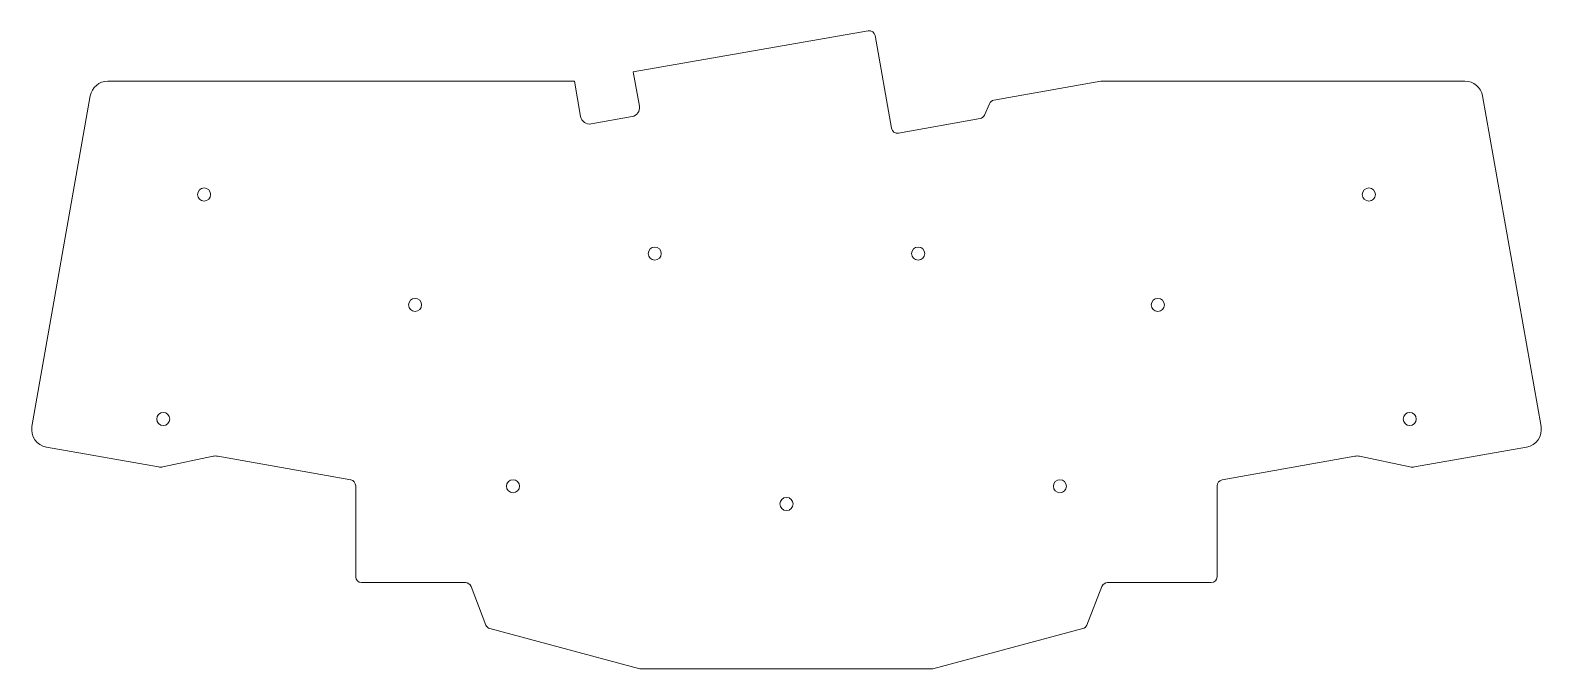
# Model space of a CAD drawing. Header units: millimetres. Extents: x 5 to 259, y -112 to -5.
import ezdxf

# ---------------------------------------------------------------- set-up
doc = ezdxf.new("R2010")
doc.units = ezdxf.units.MM
doc.header["$MEASUREMENT"] = 0
doc.layers.add('cut', color=7, linetype='Continuous', lineweight=0)

msp = doc.modelspace()

# ---------------------------------------------------------------- linework, layer by layer
at = {"layer": 'cut', "color": 250, "lineweight": 9, "true_color": 0x231815}
for points, knots in [([(7.41, -75.02), (7.41, -75.02), (26.2, -78.33), (26.2, -78.33), (26.45, -78.38), (26.71, -78.37), (26.96, -78.32), (26.96, -78.32), (35.37, -76.54), (35.37, -76.54), (35.63, -76.48), (35.89, -76.48), (36.14, -76.52), (36.14, -76.52), (58.47, -80.51), (58.47, -80.51), (58.95, -80.59), (59.3, -81.01), (59.3, -81.49), (59.3, -81.49), (59.3, -96.75), (59.3, -96.75), (59.3, -97.31), (59.74, -97.75), (60.3, -97.75), (60.3, -97.75), (77.72, -97.75), (77.72, -97.75), (78.13, -97.75), (78.5, -98.01), (78.65, -98.39), (78.65, -98.39), (81.16, -104.87), (81.16, -104.87), (81.27, -105.16), (81.52, -105.39), (81.83, -105.47), (81.83, -105.47), (106.97, -112.2), (106.97, -112.2), (106.97, -112.2), (156.16, -112.2), (156.16, -112.2), (156.16, -112.2), (181.34, -105.47), (181.34, -105.47), (181.65, -105.39), (181.9, -105.16), (182.02, -104.87), (182.02, -104.87), (184.53, -98.39), (184.53, -98.39), (184.68, -98.01), (185.05, -97.75), (185.46, -97.75), (185.46, -97.75), (202.86, -97.75), (202.86, -97.75), (203.42, -97.75), (203.86, -97.31), (203.86, -96.75), (203.86, -96.75), (203.86, -81.5), (203.86, -81.5), (203.86, -81.02), (204.21, -80.6), (204.69, -80.52), (204.69, -80.52), (226.99, -76.53), (226.99, -76.53), (227.25, -76.48), (227.51, -76.48), (227.76, -76.54), (227.76, -76.54), (236.22, -78.32), (236.22, -78.32), (236.47, -78.37), (236.73, -78.38), (236.98, -78.33), (236.98, -78.33), (255.79, -75.02), (255.79, -75.02), (257.42, -74.74), (258.51, -73.18), (258.22, -71.55), (258.22, -71.55), (248.41, -16.08), (248.41, -16.08), (248.16, -14.64), (246.91, -13.6), (245.46, -13.6), (245.46, -13.6), (184.35, -13.6), (184.35, -13.6), (184.35, -13.6), (166.39, -16.78), (166.39, -16.78), (166.06, -16.84), (165.78, -17.06), (165.65, -17.37), (165.65, -17.37), (164.82, -19.28), (164.82, -19.28), (164.69, -19.58), (164.41, -19.8), (164.08, -19.86), (164.08, -19.86), (150.38, -22.31), (150.38, -22.31), (149.83, -22.4), (149.31, -22.04), (149.22, -21.49), (149.22, -21.49), (146.48, -5.95), (146.48, -5.95), (146.38, -5.41), (145.86, -5.05), (145.32, -5.14), (145.32, -5.14), (105.89, -12.04), (105.89, -12.04), (105.89, -12.04), (106.9, -17.8), (106.9, -17.8), (107.05, -18.62), (106.5, -19.4), (105.69, -19.54), (105.69, -19.54), (98.79, -20.76), (98.79, -20.76), (97.98, -20.9), (97.2, -20.36), (97.05, -19.54), (97.05, -19.54), (96.01, -13.6), (96.01, -13.6), (96.01, -13.6), (17.71, -13.6), (17.71, -13.6), (16.25, -13.6), (15.01, -14.65), (14.75, -16.08), (14.75, -16.08), (4.97, -71.55), (4.97, -71.55), (4.68, -73.18), (5.77, -74.74), (7.41, -75.02)], [0, 0, 0, 0, 1, 1, 1, 2, 2, 2, 3, 3, 3, 4, 4, 4, 5, 5, 5, 6, 6, 6, 7, 7, 7, 8, 8, 8, 9, 9, 9, 10, 10, 10, 11, 11, 11, 12, 12, 12, 13, 13, 13, 14, 14, 14, 15, 15, 15, 16, 16, 16, 17, 17, 17, 18, 18, 18, 19, 19, 19, 20, 20, 20, 21, 21, 21, 22, 22, 22, 23, 23, 23, 24, 24, 24, 25, 25, 25, 26, 26, 26, 27, 27, 27, 28, 28, 28, 29, 29, 29, 30, 30, 30, 31, 31, 31, 32, 32, 32, 33, 33, 33, 34, 34, 34, 35, 35, 35, 36, 36, 36, 37, 37, 37, 38, 38, 38, 39, 39, 39, 40, 40, 40, 41, 41, 41, 42, 42, 42, 43, 43, 43, 44, 44, 44, 45, 45, 45, 46, 46, 46, 47, 47, 47, 48, 48, 48, 49, 49, 49, 49]), ([(32.76, -32.62), (32.76, -32.02), (33.25, -31.52), (33.86, -31.52), (34.46, -31.52), (34.96, -32.02), (34.96, -32.62), (34.96, -33.23), (34.46, -33.72), (33.86, -33.72), (33.25, -33.72), (32.76, -33.23), (32.76, -32.62)], [0, 0, 0, 0, 1, 1, 1, 2, 2, 2, 3, 3, 3, 4, 4, 4, 4]), ([(228.23, -32.62), (228.23, -32.02), (228.73, -31.52), (229.33, -31.52), (229.94, -31.52), (230.43, -32.02), (230.43, -32.62), (230.43, -33.23), (229.94, -33.72), (229.33, -33.72), (228.73, -33.72), (228.23, -33.23), (228.23, -32.62)], [0, 0, 0, 0, 1, 1, 1, 2, 2, 2, 3, 3, 3, 4, 4, 4, 4]), ([(108.38, -42.53), (108.38, -41.93), (108.87, -41.43), (109.48, -41.43), (110.09, -41.43), (110.58, -41.93), (110.58, -42.53), (110.58, -43.14), (110.09, -43.63), (109.48, -43.63), (108.87, -43.63), (108.38, -43.14), (108.38, -42.53)], [0, 0, 0, 0, 1, 1, 1, 2, 2, 2, 3, 3, 3, 4, 4, 4, 4]), ([(152.6, -42.53), (152.6, -41.93), (153.09, -41.43), (153.7, -41.43), (154.31, -41.43), (154.8, -41.93), (154.8, -42.53), (154.8, -43.14), (154.31, -43.63), (153.7, -43.63), (153.09, -43.63), (152.6, -43.14), (152.6, -42.53)], [0, 0, 0, 0, 1, 1, 1, 2, 2, 2, 3, 3, 3, 4, 4, 4, 4]), ([(68.17, -51.14), (68.17, -50.53), (68.67, -50.04), (69.27, -50.04), (69.88, -50.04), (70.37, -50.53), (70.37, -51.14), (70.37, -51.74), (69.88, -52.24), (69.27, -52.24), (68.67, -52.24), (68.17, -51.74), (68.17, -51.14)], [0, 0, 0, 0, 1, 1, 1, 2, 2, 2, 3, 3, 3, 4, 4, 4, 4]), ([(192.82, -51.14), (192.82, -50.53), (193.31, -50.04), (193.92, -50.04), (194.53, -50.04), (195.02, -50.53), (195.02, -51.14), (195.02, -51.75), (194.53, -52.24), (193.92, -52.24), (193.31, -52.24), (192.82, -51.75), (192.82, -51.14)], [0, 0, 0, 0, 1, 1, 1, 2, 2, 2, 3, 3, 3, 4, 4, 4, 4]), ([(25.9, -70.29), (25.9, -69.68), (26.39, -69.19), (27, -69.19), (27.6, -69.19), (28.1, -69.68), (28.1, -70.29), (28.1, -70.9), (27.6, -71.39), (27, -71.39), (26.39, -71.39), (25.9, -70.9), (25.9, -70.29)], [0, 0, 0, 0, 1, 1, 1, 2, 2, 2, 3, 3, 3, 4, 4, 4, 4]), ([(235.09, -70.29), (235.09, -69.68), (235.58, -69.19), (236.19, -69.19), (236.8, -69.19), (237.29, -69.68), (237.29, -70.29), (237.29, -70.9), (236.8, -71.39), (236.19, -71.39), (235.58, -71.39), (235.09, -70.9), (235.09, -70.29)], [0, 0, 0, 0, 1, 1, 1, 2, 2, 2, 3, 3, 3, 4, 4, 4, 4]), ([(84.6, -81.57), (84.6, -80.96), (85.1, -80.47), (85.7, -80.47), (86.31, -80.47), (86.8, -80.96), (86.8, -81.57), (86.8, -82.17), (86.31, -82.67), (85.7, -82.67), (85.1, -82.67), (84.6, -82.17), (84.6, -81.57)], [0, 0, 0, 0, 1, 1, 1, 2, 2, 2, 3, 3, 3, 4, 4, 4, 4]), ([(176.38, -81.57), (176.38, -80.96), (176.87, -80.47), (177.48, -80.47), (178.09, -80.47), (178.58, -80.96), (178.58, -81.57), (178.58, -82.18), (178.09, -82.67), (177.48, -82.67), (176.87, -82.67), (176.38, -82.18), (176.38, -81.57)], [0, 0, 0, 0, 1, 1, 1, 2, 2, 2, 3, 3, 3, 4, 4, 4, 4]), ([(130.5, -84.55), (130.5, -83.95), (130.99, -83.45), (131.6, -83.45), (132.21, -83.45), (132.7, -83.95), (132.7, -84.55), (132.7, -85.16), (132.21, -85.65), (131.6, -85.65), (130.99, -85.65), (130.5, -85.16), (130.5, -84.55)], [0, 0, 0, 0, 1, 1, 1, 2, 2, 2, 3, 3, 3, 4, 4, 4, 4])]:
    msp.add_open_spline(points, degree=3, knots=knots, dxfattribs=at)

doc.saveas('drawing.dxf')
